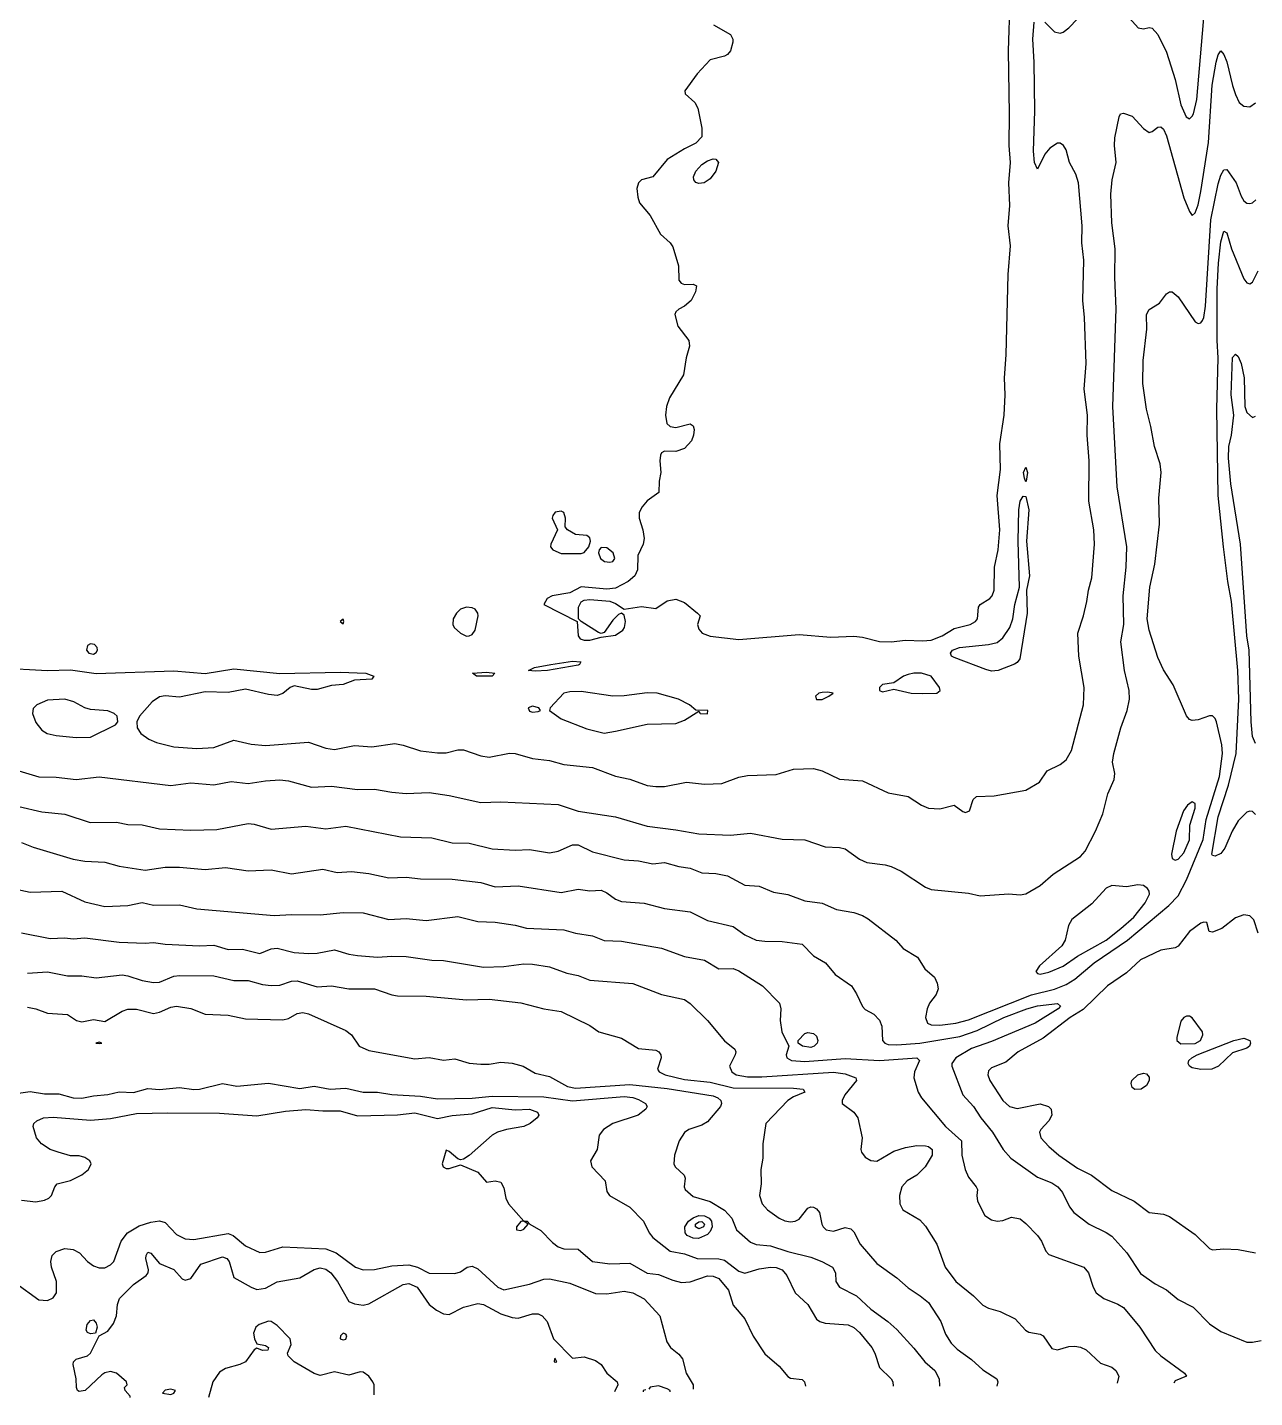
# Model space of a CAD drawing. Header units: inches. Extents: x 3311818 to 3313075, y 1372003 to 1372737.
# Drawn here: x 3312659.7 to 3312822.7, y 1372013.4 to 1372195.4 of the extents above; entities that cross this region are included whole.
import ezdxf

# ---------------------------------------------------------------- set-up
doc = ezdxf.new("R2010")
doc.units = ezdxf.units.IN
doc.header["$MEASUREMENT"] = 0

msp = doc.modelspace()

# ---------------------------------------------------------------- linework, layer by layer
for points, elevation in [([(3312774.39, 1372113.78), (3312776.3, 1372113.99), (3312778.59, 1372113.91), (3312779.73, 1372114.02), (3312781.2, 1372114.57), (3312782.78, 1372115.54), (3312784.9, 1372116.1), (3312785.6, 1372116.48), (3312785.87, 1372116.86), (3312786.01, 1372118.38), (3312786.21, 1372118.75), (3312787.51, 1372119.53), (3312787.81, 1372119.91), (3312788.07, 1372120.67), (3312788.14, 1372123.72), (3312788.62, 1372126.01), (3312788.86, 1372128.67), (3312788.5, 1372133.25), (3312788.93, 1372136.68), (3312788.84, 1372140.11), (3312789.44, 1372143.92), (3312789.56, 1372146.59), (3312789.47, 1372148.87), (3312789.69, 1372151.92), (3312789.93, 1372162.59), (3312790.26, 1372166.41), (3312789.95, 1372169.07), (3312790.15, 1372171.74), (3312790.06, 1372174.79), (3312790.26, 1372177.46), (3312790.07, 1372179.75), (3312790.13, 1372183.94), (3312789.98, 1372192.32), (3312790.22, 1372199.18)], 4489), ([(3312805.65, 1372197.11), (3312807.24, 1372195.37), (3312807.93, 1372195.22), (3312808.7, 1372195.4), (3312809.08, 1372195.33), (3312809.84, 1372194.5), (3312810.98, 1372192.12), (3312812.13, 1372188.51), (3312812.89, 1372185.14), (3312813.58, 1372183.56), (3312814.03, 1372183.28), (3312814.41, 1372183.61), (3312814.55, 1372183.94), (3312815.02, 1372185.84), (3312816.25, 1372200.33)], 4490), ([(3312655.86, 1372110.33), (3312662.34, 1372109.96), (3312665.39, 1372110.05), (3312668.82, 1372109.6), (3312679.11, 1372109.93), (3312683.3, 1372109.56), (3312687.11, 1372110.2), (3312693.21, 1372109.57), (3312701.21, 1372109.74), (3312704.64, 1372109.62), (3312705.67, 1372109.24), (3312705.41, 1372108.85), (3312703.12, 1372108.71), (3312701.6, 1372108.14), (3312700.07, 1372107.97), (3312698.17, 1372107.47), (3312697.4, 1372107.45), (3312695.12, 1372107.95), (3312694.56, 1372107.71), (3312693.59, 1372106.94), (3312692.83, 1372106.66), (3312691.69, 1372106.77), (3312688.64, 1372107.48), (3312686.35, 1372107.07), (3312683.3, 1372107.15), (3312679.87, 1372106.44), (3312677.97, 1372106.63), (3312677.2, 1372106.47), (3312676.24, 1372105.8), (3312674.56, 1372103.9), (3312674.23, 1372103.14), (3312674.27, 1372102.37), (3312674.72, 1372101.61), (3312675.81, 1372100.85), (3312676.82, 1372100.43), (3312679.11, 1372099.84), (3312682.16, 1372099.63), (3312684.44, 1372099.77), (3312687.11, 1372100.73), (3312689.4, 1372100.2), (3312691.31, 1372100.01), (3312697.02, 1372100.48), (3312699.31, 1372099.68), (3312700.45, 1372099.48), (3312703.12, 1372100.01), (3312705.41, 1372099.83), (3312708.46, 1372100.27), (3312709.6, 1372100.05), (3312711.89, 1372099.3), (3312714.17, 1372099.03), (3312715.32, 1372099.05), (3312716.84, 1372099.42), (3312717.6, 1372099.44), (3312719.89, 1372098.65), (3312721.03, 1372098.46), (3312723.7, 1372098.99), (3312724.46, 1372098.97), (3312726.75, 1372098.29), (3312729.04, 1372098.04), (3312730.94, 1372097.5), (3312734.75, 1372097.08), (3312737.8, 1372095.92), (3312739.71, 1372095.53), (3312742, 1372094.72), (3312743.14, 1372094.55), (3312744.28, 1372094.59), (3312747.24, 1372095.13), (3312749.62, 1372094.89), (3312751.91, 1372094.98), (3312754.19, 1372095.8), (3312755.34, 1372096.05), (3312759.15, 1372096.15), (3312761.43, 1372096.85), (3312764.1, 1372096.95), (3312765.24, 1372096.66), (3312767.53, 1372095.53), (3312770.58, 1372095.3), (3312774.01, 1372093.72), (3312776.68, 1372093.24), (3312778.46, 1372092.08), (3312779.35, 1372091.69), (3312780.87, 1372091.58), (3312782.78, 1372092.07), (3312783.92, 1372091.24), (3312784.3, 1372091.12), (3312784.8, 1372091.32), (3312785.31, 1372092.85), (3312785.75, 1372093.23), (3312788.11, 1372093.34), (3312792.31, 1372094.09), (3312794.1, 1372095.13), (3312795.14, 1372096.66), (3312796.88, 1372097.49), (3312797.64, 1372098.09), (3312798.37, 1372099.33), (3312799.94, 1372105.42), (3312800.05, 1372107.71), (3312799.32, 1372111.9), (3312799.2, 1372114.95), (3312799.95, 1372117.24), (3312800.42, 1372119.14), (3312800.6, 1372120.67), (3312801.07, 1372122.29), (3312801.42, 1372126.77), (3312801.32, 1372128.67), (3312800.67, 1372132.48), (3312800.72, 1372137.82), (3312800.46, 1372141.25), (3312800.47, 1372143.92), (3312800.04, 1372147.35), (3312800.31, 1372150.78), (3312800.11, 1372156.88), (3312799.86, 1372159.16), (3312799.99, 1372164.5), (3312799.75, 1372166.79), (3312799.79, 1372169.07), (3312799.29, 1372174.79), (3312798.92, 1372175.93), (3312798.11, 1372177.46), (3312797.64, 1372179.15), (3312797.31, 1372179.75), (3312796.88, 1372180.03), (3312796.5, 1372180.02), (3312795.49, 1372179.36), (3312794.84, 1372178.6), (3312793.83, 1372176.59), (3312793.45, 1372177.46), (3312793.3, 1372178.98), (3312793.48, 1372184.32), (3312793.42, 1372190.8), (3312793.24, 1372193.85), (3312793.39, 1372196.13)], 4490), ([(3312750.8, 1372195.75), (3312753.05, 1372194.48), (3312753.38, 1372193.85), (3312753.39, 1372193.47), (3312753.06, 1372192.32), (3312752.67, 1372191.83), (3312752.29, 1372191.58), (3312750.38, 1372191.11), (3312748.64, 1372189.27), (3312747.02, 1372186.99), (3312747.04, 1372186.61), (3312748.32, 1372185.46), (3312748.71, 1372184.7), (3312749.26, 1372182.03), (3312749.27, 1372180.89), (3312748.48, 1372180.02), (3312746.95, 1372179.29), (3312744.66, 1372177.89), (3312742.76, 1372175.55), (3312741.23, 1372175.17), (3312740.85, 1372174.79), (3312740.64, 1372174.03), (3312740.75, 1372172.88), (3312740.99, 1372172.12), (3312742.38, 1372170.43), (3312743.77, 1372167.93), (3312745.05, 1372166.81), (3312745.43, 1372166.25), (3312746.15, 1372163.74), (3312746.19, 1372161.83), (3312746.52, 1372161.45), (3312746.95, 1372161.26), (3312748.09, 1372161.32), (3312748.53, 1372161.07), (3312748.44, 1372160.31), (3312747.86, 1372159.16), (3312746.95, 1372158.37), (3312746.19, 1372157.98), (3312745.81, 1372157.64), (3312745.67, 1372157.26), (3312746.06, 1372155.73), (3312747.52, 1372153.83), (3312747.64, 1372153.07), (3312747.16, 1372151.54), (3312746.81, 1372149.25), (3312744.96, 1372146.21), (3312744.58, 1372145.06), (3312744.42, 1372143.92), (3312744.61, 1372142.78), (3312745.05, 1372142.39), (3312745.81, 1372142.27), (3312747.71, 1372142.74), (3312748.09, 1372142.5), (3312748.22, 1372142.01), (3312748.17, 1372141.25), (3312747.87, 1372140.49), (3312746.95, 1372139.49), (3312745.81, 1372139.06), (3312744.28, 1372139.13), (3312743.9, 1372138.92), (3312743.76, 1372138.58), (3312743.67, 1372137.82), (3312743.82, 1372136.3), (3312743.58, 1372135.15), (3312743.56, 1372133.63), (3312742, 1372132.51), (3312741.33, 1372131.72), (3312740.94, 1372130.96), (3312740.94, 1372130.2), (3312741.43, 1372128.67), (3312741.62, 1372127.53), (3312741.47, 1372126.77), (3312740.76, 1372125.24), (3312740.71, 1372123.34), (3312740.34, 1372122.57), (3312739.47, 1372121.81), (3312737.8, 1372120.91), (3312736.66, 1372120.8), (3312733.23, 1372121.09), (3312731.71, 1372120.29), (3312729.4, 1372119.91), (3312728.72, 1372119.53), (3312728.28, 1372118.76), (3312732.7, 1372116.48), (3312732.83, 1372114.57), (3312733.09, 1372114.19), (3312733.61, 1372114.01), (3312734.37, 1372114), (3312735.9, 1372114.43), (3312737.8, 1372114.66), (3312738.76, 1372115.33), (3312738.99, 1372115.71), (3312739.13, 1372116.48), (3312738.95, 1372117.35), (3312738.57, 1372117.59), (3312738.18, 1372117.44), (3312737.42, 1372116.68), (3312736.28, 1372115.03), (3312735.9, 1372114.88), (3312735.52, 1372115.02), (3312733.25, 1372116.48), (3312732.89, 1372116.86), (3312732.86, 1372118.38), (3312733.23, 1372119.09), (3312733.61, 1372119.31), (3312734.37, 1372119.41), (3312737.04, 1372119.19), (3312737.8, 1372118.9), (3312738.95, 1372118.13), (3312741.23, 1372118.48), (3312743.14, 1372118.2), (3312744.66, 1372119.22), (3312745.81, 1372119.46), (3312746.95, 1372119.02), (3312748.68, 1372117.62), (3312749.02, 1372117.24), (3312748.67, 1372116.1), (3312748.86, 1372115.46), (3312749.32, 1372114.95), (3312750.38, 1372114.53), (3312754.19, 1372114.12), (3312762.2, 1372114.75), (3312766.39, 1372114.4), (3312769.44, 1372114.55), (3312770.58, 1372114.43), (3312772.87, 1372113.83), (3312774.39, 1372113.78)], 4489), ([(3312794.82, 1372196.13), (3312796.12, 1372194.83), (3312796.88, 1372194.65), (3312797.26, 1372194.77), (3312798.02, 1372195.36), (3312799.17, 1372196.57)], 4490), ([(3312658.53, 1372096.67), (3312661.2, 1372095.84), (3312663.48, 1372095.8), (3312666.15, 1372095.49), (3312669.2, 1372095.86), (3312678.73, 1372094.7), (3312681.4, 1372095.05), (3312684.44, 1372094.79), (3312686.73, 1372095.23), (3312689.02, 1372094.95), (3312691.31, 1372095.34), (3312693.21, 1372095.44), (3312694.35, 1372095.31), (3312697.4, 1372094.47), (3312700.07, 1372094.62), (3312703.5, 1372094.17), (3312705.79, 1372094.22), (3312708.08, 1372093.8), (3312709.98, 1372093.64), (3312713.03, 1372093.77), (3312715.7, 1372093.36), (3312719.89, 1372092.43), (3312722.56, 1372092.55), (3312730.18, 1372092.17), (3312732.85, 1372091.3), (3312737.8, 1372090.55), (3312742, 1372089.28), (3312745.81, 1372088.82), (3312748.86, 1372088.27), (3312753.05, 1372088.09), (3312755.72, 1372088.37), (3312759.91, 1372087.55), (3312762.96, 1372087.47), (3312765.63, 1372086.55), (3312767.53, 1372086.46), (3312768.29, 1372086.28), (3312770.2, 1372084.9), (3312771.18, 1372084.46), (3312773.63, 1372084.18), (3312774.39, 1372083.95), (3312775.75, 1372083.32), (3312778.97, 1372081.21), (3312779.73, 1372080.89), (3312784.68, 1372080.39), (3312786.21, 1372080.06), (3312790.02, 1372080.33), (3312791.54, 1372080.18), (3312792.31, 1372080.32), (3312794.21, 1372081.4), (3312795.91, 1372082.94), (3312799.55, 1372085.25), (3312800.17, 1372085.99), (3312801.56, 1372088.65), (3312802.51, 1372090.94), (3312803.19, 1372093.61), (3312804.02, 1372095.51), (3312804.1, 1372096.28), (3312803.82, 1372097.8), (3312803.97, 1372098.94), (3312804.91, 1372102.37), (3312805.74, 1372104.66), (3312806.08, 1372106.19), (3312806.04, 1372107.33), (3312805.39, 1372110), (3312804.93, 1372113.81), (3312805.31, 1372116.1), (3312805.24, 1372119.91), (3312805.64, 1372123.72), (3312805.73, 1372126.39), (3312804.45, 1372134.39), (3312803.86, 1372145.06), (3312804.31, 1372158.02), (3312804.1, 1372162.21), (3312804.17, 1372166.02), (3312803.72, 1372169.45), (3312803.59, 1372173.27), (3312803.75, 1372175.17), (3312804.3, 1372177.46), (3312804.07, 1372179.75), (3312804.12, 1372180.75), (3312804.7, 1372183.56), (3312804.88, 1372183.95), (3312805.26, 1372184.04), (3312806.41, 1372183.62), (3312807.93, 1372181.99), (3312808.7, 1372181.47), (3312809.08, 1372181.57), (3312809.84, 1372182.17), (3312810.22, 1372182.23), (3312810.6, 1372181.91), (3312810.98, 1372181), (3312813.27, 1372172.76), (3312814.03, 1372170.96), (3312814.41, 1372170.45), (3312814.79, 1372170.8), (3312815.17, 1372171.84), (3312815.56, 1372173.61), (3312816.55, 1372180.13), (3312817.03, 1372187.75), (3312817.58, 1372190.8), (3312817.84, 1372191.79), (3312818.22, 1372192.3), (3312818.6, 1372191.84), (3312818.99, 1372190.84), (3312819.75, 1372187.72), (3312820.13, 1372186.49), (3312820.64, 1372185.46), (3312821.27, 1372184.96), (3312822.03, 1372184.89), (3312822.8, 1372185.4)], 4491), ([(3312749.58, 1372174.79), (3312748.86, 1372174.69), (3312748.48, 1372174.81), (3312748.19, 1372175.17), (3312748.17, 1372175.55), (3312748.45, 1372176.32), (3312749.24, 1372177.21), (3312750, 1372177.71), (3312750.76, 1372177.94), (3312751.14, 1372177.9), (3312751.47, 1372177.46), (3312751.1, 1372176.32), (3312750.38, 1372175.31), (3312749.58, 1372174.79)], 4489), ([(3312658.53, 1372091.91), (3312661.58, 1372091.21), (3312664.63, 1372090.88), (3312668.02, 1372089.8), (3312671.49, 1372089.84), (3312673.01, 1372089.54), (3312674.92, 1372089.48), (3312677.2, 1372088.93), (3312681.4, 1372088.78), (3312684.83, 1372088.84), (3312689.02, 1372089.64), (3312689.78, 1372089.57), (3312692.07, 1372088.9), (3312696.64, 1372089.31), (3312699.31, 1372088.95), (3312701.98, 1372089.29), (3312709.22, 1372087.89), (3312713.41, 1372087.74), (3312716.08, 1372087.1), (3312718.37, 1372087.03), (3312721.41, 1372086.3), (3312724.46, 1372086.09), (3312726.37, 1372086.19), (3312729.04, 1372085.76), (3312730.18, 1372085.99), (3312732.09, 1372086.81), (3312732.85, 1372086.83), (3312734.75, 1372085.91), (3312738.95, 1372084.84), (3312740.85, 1372084.71), (3312742.76, 1372084.3), (3312744.28, 1372084.45), (3312746.19, 1372083.93), (3312747.71, 1372083.71), (3312749.24, 1372083.08), (3312751.14, 1372082.99), (3312752.67, 1372082.71), (3312754.95, 1372081.47), (3312756.86, 1372081.34), (3312758.77, 1372080.53), (3312760.67, 1372080.2), (3312762.96, 1372079.36), (3312765.25, 1372079.06), (3312767.15, 1372078.22), (3312769.44, 1372077.81), (3312770.58, 1372077.43), (3312771.34, 1372077), (3312775.01, 1372074.17), (3312776.02, 1372073.03), (3312777.89, 1372071.88), (3312778.86, 1372070.36), (3312780.15, 1372069.22), (3312780.51, 1372068.45), (3312780.65, 1372067.69), (3312780.37, 1372066.93), (3312779.52, 1372065.79), (3312779.18, 1372065.02), (3312778.96, 1372063.88), (3312779.23, 1372063.12), (3312779.73, 1372062.89), (3312780.87, 1372062.85), (3312783, 1372063.12), (3312784.68, 1372063.55), (3312793.07, 1372066.9), (3312796.12, 1372067.66), (3312797.64, 1372068.28), (3312798.79, 1372068.97), (3312801.37, 1372071.12), (3312805.81, 1372074.17), (3312811.31, 1372078.74), (3312812.51, 1372080.05), (3312813.65, 1372082.17), (3312815.87, 1372087.51), (3312816.25, 1372090.18), (3312818.02, 1372095.9), (3312818.4, 1372098.94), (3312818.35, 1372100.09), (3312817.61, 1372103.14), (3312817.46, 1372103.6), (3312817.08, 1372103.96), (3312816.7, 1372103.97), (3312815.17, 1372103.43), (3312814.41, 1372103.32), (3312814.03, 1372103.49), (3312813.65, 1372103.96), (3312811.86, 1372108.09), (3312810.6, 1372110.06), (3312809.84, 1372111.7), (3312808.7, 1372115.36), (3312808.43, 1372116.86), (3312808.75, 1372121.05), (3312809.45, 1372124.1), (3312810.04, 1372129.44), (3312809.95, 1372132.87), (3312810.27, 1372136.3), (3312810.13, 1372137.44), (3312809.37, 1372139.73), (3312808.92, 1372142.39), (3312808.31, 1372144.68), (3312807.82, 1372148.11), (3312807.88, 1372151.16), (3312808.39, 1372155.35), (3312808.32, 1372157.26), (3312808.7, 1372157.96), (3312810.05, 1372158.78), (3312810.98, 1372160.01), (3312811.36, 1372160.31), (3312811.74, 1372160.31), (3312812.51, 1372159.64), (3312814.79, 1372156.3), (3312815.17, 1372156.1), (3312815.56, 1372156.18), (3312815.75, 1372156.5), (3312815.95, 1372156.88), (3312816.18, 1372158.4), (3312816.85, 1372169.84), (3312817.84, 1372174.65), (3312818.22, 1372175.77), (3312818.6, 1372176.48), (3312818.99, 1372176.55), (3312820.25, 1372174.79), (3312820.89, 1372173), (3312821.27, 1372172.36), (3312821.65, 1372172.08), (3312822.03, 1372172.02), (3312822.42, 1372172.13), (3312822.85, 1372172.5)], 4492), ([(3312822.8, 1372090.86), (3312822.42, 1372091.25), (3312822.03, 1372091.31), (3312821.65, 1372091.16), (3312820.51, 1372090.01), (3312819.69, 1372088.65), (3312818.75, 1372086.37), (3312818.22, 1372085.66), (3312817.46, 1372085.3), (3312817.08, 1372085.4), (3312816.99, 1372085.6), (3312817.83, 1372090.56), (3312819.2, 1372094.75), (3312820.22, 1372098.94), (3312820.57, 1372106.19), (3312820.45, 1372110), (3312819.63, 1372119.14), (3312819.14, 1372121.81), (3312818.55, 1372126.39), (3312817.86, 1372133.25), (3312817.65, 1372144.68), (3312817.84, 1372151.54), (3312817.71, 1372153.83), (3312817.72, 1372160.69), (3312817.88, 1372164.12), (3312818.22, 1372166.94), (3312818.6, 1372168.33), (3312818.99, 1372168.12), (3312819.61, 1372166.02), (3312821.27, 1372162), (3312821.65, 1372161.47), (3312822.03, 1372161.35), (3312822.42, 1372161.57), (3312823.18, 1372163.07)], 4493), ([(3312822.8, 1372100.27), (3312822.42, 1372101.19), (3312822.23, 1372103.14), (3312821.97, 1372112.67), (3312821.67, 1372114.57), (3312820.8, 1372126.77), (3312819.54, 1372134.77), (3312819.21, 1372138.2), (3312819.27, 1372139.73), (3312819.61, 1372141.25), (3312819.91, 1372143.92), (3312819.56, 1372146.59), (3312819.75, 1372151.57), (3312820.13, 1372152.02), (3312820.51, 1372151.69), (3312820.89, 1372150.79), (3312821.32, 1372148.87), (3312821.37, 1372145.06), (3312821.65, 1372144.25), (3312822.42, 1372143.61), (3312822.8, 1372143.76)], 4494), ([(3312792.34, 1372135.15), (3312792.31, 1372135.05), (3312792.1, 1372135.53), (3312791.99, 1372136.3), (3312792.31, 1372137), (3312792.54, 1372136.3), (3312792.34, 1372135.15)], 4490), ([(3312788.64, 1372110), (3312787.73, 1372109.9), (3312786.97, 1372110.11), (3312782.78, 1372111.71), (3312782.44, 1372111.9), (3312782.31, 1372112.28), (3312782.56, 1372112.67), (3312783.49, 1372113.05), (3312787.35, 1372113.43), (3312788.49, 1372113.72), (3312789.26, 1372114.3), (3312790.18, 1372115.71), (3312790.58, 1372116.86), (3312790.84, 1372118.76), (3312791.46, 1372121.05), (3312791.28, 1372127.15), (3312791.35, 1372131.34), (3312791.54, 1372132.48), (3312791.93, 1372133.16), (3312792.31, 1372133.08), (3312792.68, 1372131.34), (3312792.39, 1372127.15), (3312792.8, 1372122.57), (3312792.39, 1372120.67), (3312792.49, 1372117.62), (3312791.51, 1372111.52), (3312791.16, 1372111.03), (3312790.78, 1372110.8), (3312788.64, 1372110)], 4490), ([(3312733.23, 1372125.52), (3312733.61, 1372125.67), (3312734.25, 1372126.39), (3312734.46, 1372127.15), (3312734.37, 1372127.62), (3312733.99, 1372127.91), (3312732.47, 1372128.05), (3312731.43, 1372128.67), (3312731.09, 1372129.05), (3312731.17, 1372130.2), (3312730.94, 1372130.96), (3312730.56, 1372131.14), (3312729.8, 1372131.01), (3312729.46, 1372130.58), (3312729.37, 1372130.2), (3312730.1, 1372128.67), (3312729.19, 1372126.77), (3312729.16, 1372126.39), (3312729.45, 1372126.01), (3312730.56, 1372125.53), (3312733.23, 1372125.52)], 4489), ([(3312737.04, 1372124.37), (3312737.42, 1372124.48), (3312737.72, 1372124.86), (3312737.47, 1372125.62), (3312736.66, 1372126.29), (3312735.9, 1372126.32), (3312735.61, 1372126.01), (3312735.54, 1372125.62), (3312735.8, 1372124.86), (3312736.34, 1372124.48), (3312737.04, 1372124.37)], 4489), ([(3312701.6, 1372116.19), (3312701.7, 1372116.48), (3312701.6, 1372116.8), (3312701.21, 1372116.48), (3312701.6, 1372116.19)], 4489), ([(3312718.37, 1372114.57), (3312718.75, 1372114.78), (3312719.15, 1372115.33), (3312719.56, 1372117.24), (3312719.51, 1372117.62), (3312719.13, 1372118.13), (3312718.75, 1372118.32), (3312717.98, 1372118.41), (3312717.22, 1372118.15), (3312716.66, 1372117.62), (3312716.23, 1372116.86), (3312716.19, 1372116.1), (3312716.37, 1372115.71), (3312717.19, 1372114.95), (3312717.98, 1372114.56), (3312718.37, 1372114.57)], 4489), ([(3312668.44, 1372112.16), (3312668.82, 1372112.35), (3312668.99, 1372112.67), (3312668.95, 1372113.05), (3312668.59, 1372113.43), (3312668.06, 1372113.52), (3312667.67, 1372113.29), (3312667.54, 1372112.67), (3312667.82, 1372112.28), (3312668.44, 1372112.16)], 4489), ([(3312721.39, 1372109.24), (3312719.32, 1372109.24), (3312718.79, 1372109.62), (3312720.65, 1372109.77), (3312721.76, 1372109.62), (3312721.39, 1372109.24)], 4490), ([(3312728.75, 1372110), (3312727.13, 1372109.87), (3312726.25, 1372110), (3312727.05, 1372110.38), (3312729.19, 1372110.76), (3312732.09, 1372111.22), (3312733.19, 1372111.14), (3312733.01, 1372110.76), (3312732.85, 1372110.71), (3312728.75, 1372110)], 4490), ([(3312778.59, 1372106.91), (3312780.49, 1372106.96), (3312780.94, 1372107.33), (3312780.85, 1372107.71), (3312779.71, 1372109.24), (3312778.45, 1372109.62), (3312777.44, 1372109.63), (3312776.68, 1372109.47), (3312776.06, 1372109.24), (3312774.77, 1372108.36), (3312773.25, 1372108.12), (3312772.85, 1372107.71), (3312772.88, 1372107.33), (3312773.25, 1372107.14), (3312774.77, 1372107.51), (3312777.06, 1372106.96), (3312778.59, 1372106.91)], 4489), ([(3312668.06, 1372101.14), (3312671.38, 1372102.76), (3312671.68, 1372103.14), (3312671.61, 1372103.9), (3312671.21, 1372104.28), (3312670.34, 1372104.61), (3312668.06, 1372104.8), (3312667.29, 1372105), (3312665.85, 1372105.8), (3312664.63, 1372106.18), (3312662.34, 1372106.05), (3312660.94, 1372105.42), (3312660.43, 1372104.92), (3312660.34, 1372104.28), (3312660.81, 1372103.07), (3312661.58, 1372102.07), (3312662.29, 1372101.61), (3312663.48, 1372101.33), (3312666.15, 1372101.07), (3312668.06, 1372101.14)], 4490), ([(3312737.8, 1372101.92), (3312742, 1372102.85), (3312745.81, 1372102.95), (3312746.95, 1372103.4), (3312748.86, 1372104.57), (3312749.05, 1372104.28), (3312750, 1372104.23), (3312750.07, 1372104.66), (3312748.48, 1372104.73), (3312747.64, 1372105.42), (3312746.16, 1372106.19), (3312743.32, 1372106.95), (3312742, 1372107.01), (3312738.95, 1372106.61), (3312737.42, 1372106.55), (3312733.23, 1372107.21), (3312731.71, 1372107.15), (3312730.94, 1372106.95), (3312729.1, 1372105.04), (3312729.01, 1372104.66), (3312730.56, 1372103.55), (3312733.99, 1372102.23), (3312736.28, 1372101.64), (3312737.8, 1372101.92)], 4489), ([(3312765.25, 1372106.12), (3312766.14, 1372106.57), (3312766.69, 1372106.95), (3312766.01, 1372107.12), (3312765.25, 1372107.07), (3312764.82, 1372106.95), (3312764.38, 1372106.57), (3312764.48, 1372106.11), (3312765.25, 1372106.12)], 4489), ([(3312727.51, 1372104.53), (3312727.85, 1372104.66), (3312727.6, 1372105.04), (3312726.75, 1372105.22), (3312726.21, 1372105.04), (3312726.37, 1372104.59), (3312726.75, 1372104.44), (3312727.51, 1372104.53)], 4489), ([(3312812.13, 1372084.77), (3312812.51, 1372084.93), (3312813.27, 1372085.76), (3312814.03, 1372087.48), (3312814.1, 1372089.42), (3312814.81, 1372091.7), (3312814.79, 1372092.3), (3312814.41, 1372092.55), (3312813.77, 1372092.08), (3312813.26, 1372091.32), (3312812.26, 1372088.65), (3312811.65, 1372085.6), (3312811.74, 1372085.01), (3312812.13, 1372084.77)], 4491), ([(3312658.91, 1372087.11), (3312660.43, 1372086.51), (3312665.77, 1372084.93), (3312667.29, 1372084.64), (3312669.96, 1372084.52), (3312671.87, 1372083.98), (3312675.3, 1372083.47), (3312677.97, 1372083.84), (3312679.87, 1372083.85), (3312683.3, 1372083.54), (3312685.97, 1372083.82), (3312689.02, 1372083.37), (3312692.07, 1372083.5), (3312694.74, 1372082.95), (3312698.93, 1372083.58), (3312700.83, 1372083.14), (3312702.74, 1372083.29), (3312705.03, 1372083.03), (3312707.69, 1372082.42), (3312709.98, 1372082.51), (3312711.89, 1372082.3), (3312716.08, 1372082.26), (3312719.89, 1372081.8), (3312721.8, 1372081.23), (3312724.85, 1372081.39), (3312730.56, 1372080.48), (3312732.85, 1372080.91), (3312734.37, 1372080.7), (3312735.9, 1372080.81), (3312736.66, 1372080.44), (3312737.8, 1372079.58), (3312738.57, 1372079.29), (3312741.62, 1372079.05), (3312744.28, 1372078.36), (3312747.71, 1372077.91), (3312750, 1372076.76), (3312753.43, 1372075.97), (3312754.95, 1372074.86), (3312756.48, 1372074.17), (3312757.62, 1372074), (3312759.91, 1372073.96), (3312762.58, 1372073.63), (3312764.1, 1372072.06), (3312765.68, 1372071.12), (3312766.98, 1372069.6), (3312769.12, 1372068.07), (3312769.82, 1372067.02), (3312770.58, 1372065.32), (3312770.96, 1372064.95), (3312772.11, 1372064.32), (3312772.87, 1372063.54), (3312773.15, 1372062.74), (3312773.24, 1372060.83), (3312773.59, 1372060.45), (3312774.01, 1372060.31), (3312775.16, 1372060.24), (3312778.2, 1372060.49), (3312783.54, 1372061.37), (3312785.83, 1372062.13), (3312789.37, 1372063.88), (3312792.44, 1372065.02), (3312793.83, 1372065.42), (3312796.5, 1372065.74), (3312796.9, 1372065.4), (3312796.58, 1372065.02), (3312793.53, 1372063.12), (3312787.73, 1372060.71), (3312785.06, 1372059.78), (3312782.99, 1372058.54), (3312782.48, 1372057.78), (3312782.48, 1372057.4), (3312783.95, 1372053.59), (3312785.36, 1372052.06), (3312786.31, 1372050.54), (3312787.87, 1372048.63), (3312789.27, 1372046.35), (3312790.3, 1372045.2), (3312793.83, 1372042.68), (3312795.74, 1372041.92), (3312796.55, 1372041.39), (3312797.18, 1372040.63), (3312798.1, 1372038.72), (3312798.69, 1372037.96), (3312800.69, 1372036.41), (3312802.98, 1372035.33), (3312803.74, 1372034.82), (3312805.7, 1372032.63), (3312807.55, 1372029.87), (3312809.46, 1372028.48), (3312810.98, 1372027.71), (3312812.51, 1372026.41), (3312814.54, 1372025.39), (3312816.7, 1372023.16), (3312818.22, 1372022.14), (3312821.65, 1372020.73), (3312822.42, 1372020.73), (3312823.56, 1372020.98)], 4493), ([(3312657.77, 1372081), (3312660.05, 1372080.52), (3312664.24, 1372080.67), (3312667.29, 1372079.26), (3312669.96, 1372078.64), (3312673.01, 1372078.77), (3312674.92, 1372079.14), (3312676.44, 1372078.82), (3312679.87, 1372078.83), (3312682.16, 1372078.33), (3312692.45, 1372077.41), (3312694.74, 1372077.56), (3312698.55, 1372077.51), (3312701.6, 1372077.84), (3312704.26, 1372077.77), (3312707.69, 1372076.91), (3312709.98, 1372077.04), (3312712.65, 1372076.76), (3312716.84, 1372077.28), (3312719.51, 1372076.65), (3312721.8, 1372076.54), (3312724.46, 1372076.13), (3312725.99, 1372075.73), (3312730.94, 1372075.51), (3312732.47, 1372075.09), (3312734.75, 1372074.72), (3312736.28, 1372074.13), (3312738.57, 1372074), (3312743.9, 1372073.08), (3312746.95, 1372072), (3312749.62, 1372071.5), (3312751.52, 1372070.33), (3312753.43, 1372070.37), (3312754.19, 1372070.1), (3312757.34, 1372068.07), (3312759.56, 1372065.79), (3312759.77, 1372065.02), (3312759.68, 1372063.5), (3312759.9, 1372061.97), (3312760.81, 1372060.07), (3312760.44, 1372058.93), (3312760.53, 1372058.54), (3312761.16, 1372058.16), (3312762.96, 1372058.02), (3312768.29, 1372058.42), (3312772.87, 1372058.15), (3312777.82, 1372058.52), (3312778.16, 1372058.16), (3312777.51, 1372056.64), (3312777.41, 1372055.88), (3312778.01, 1372053.97), (3312778.44, 1372053.21), (3312781.63, 1372049.38), (3312783.73, 1372047.49), (3312783.78, 1372045.59), (3312784.24, 1372043.68), (3312784.68, 1372042.65), (3312785.7, 1372041.39), (3312785.86, 1372041.01), (3312785.77, 1372040.25), (3312785.89, 1372039.49), (3312786.87, 1372037.58), (3312787.73, 1372036.98), (3312788.49, 1372036.82), (3312789.26, 1372036.9), (3312790.4, 1372037.33), (3312791.54, 1372037.11), (3312792.31, 1372036.53), (3312793.84, 1372034.91), (3312794.39, 1372034.15), (3312794.97, 1372032.84), (3312795.36, 1372032.4), (3312800.01, 1372030.72), (3312800.6, 1372029.96), (3312801.23, 1372028.05), (3312801.65, 1372027.29), (3312802.66, 1372026.53), (3312804.5, 1372025.79), (3312805.26, 1372025.33), (3312807.42, 1372022.72), (3312809.46, 1372019.62), (3312810.22, 1372018.91), (3312813.36, 1372016.62), (3312813.63, 1372016.24), (3312812.13, 1372015.6), (3312811.96, 1372015.29)], 4494), ([(3312795.36, 1372069.92), (3312797.26, 1372070.7), (3312799.17, 1372072.04), (3312802.98, 1372074.16), (3312804.93, 1372075.7), (3312806.63, 1372077.22), (3312808.15, 1372079.13), (3312808.72, 1372080.27), (3312808.7, 1372080.65), (3312808.47, 1372081.03), (3312807.93, 1372081.41), (3312807.17, 1372081.52), (3312805.65, 1372081.23), (3312803.74, 1372081.42), (3312802.98, 1372081.08), (3312801.07, 1372078.99), (3312798.4, 1372076.88), (3312797.98, 1372076.08), (3312797.52, 1372074.17), (3312797.08, 1372073.41), (3312794.1, 1372070.74), (3312793.64, 1372069.98), (3312793.83, 1372069.74), (3312794.21, 1372069.65), (3312795.36, 1372069.92)], 4491), ([(3312823.18, 1372075.1), (3312822.58, 1372076.84), (3312822.03, 1372077.37), (3312821.27, 1372077.51), (3312820.13, 1372077.13), (3312818.33, 1372075.7), (3312817.08, 1372075.21), (3312816.67, 1372075.31), (3312816.32, 1372076.48), (3312815.94, 1372076.56), (3312815.56, 1372076.43), (3312814.05, 1372075.31), (3312812.51, 1372073.35), (3312812.13, 1372073.14), (3312810.22, 1372072.84), (3312807.55, 1372071.55), (3312805.65, 1372069.82), (3312803.16, 1372068.07), (3312799.93, 1372064.95), (3312798.2, 1372063.88), (3312794.59, 1372061.15), (3312791.3, 1372059.31), (3312789.64, 1372057.93), (3312787.73, 1372057.19), (3312787.35, 1372056.8), (3312787.23, 1372056.26), (3312787.5, 1372055.49), (3312789.26, 1372052.87), (3312790.12, 1372052.06), (3312791.16, 1372051.8), (3312794.21, 1372052.43), (3312795.33, 1372052.06), (3312795.65, 1372051.68), (3312795.74, 1372050.92), (3312795.37, 1372050.16), (3312794.3, 1372049.02), (3312794.12, 1372048.63), (3312794.31, 1372047.87), (3312795.35, 1372046.73), (3312796.7, 1372045.59), (3312799.17, 1372043.87), (3312801.04, 1372042.92), (3312803.74, 1372040.88), (3312806.68, 1372039.49), (3312808.7, 1372037.97), (3312810.6, 1372037.77), (3312811.36, 1372037.43), (3312814.79, 1372035.07), (3312816.7, 1372033.21), (3312817.08, 1372033), (3312818.6, 1372033.14), (3312820.51, 1372033.06), (3312822.8, 1372032.63)], 4492), ([(3312658.91, 1372075.12), (3312662.72, 1372074.38), (3312664.63, 1372074.47), (3312665.77, 1372074.31), (3312667.29, 1372074.45), (3312671.87, 1372073.88), (3312675.3, 1372073.77), (3312676.44, 1372073.86), (3312677.97, 1372073.63), (3312682.54, 1372073.39), (3312684.44, 1372073.48), (3312686.35, 1372072.92), (3312688.26, 1372072.96), (3312690.54, 1372072.36), (3312692.07, 1372072.98), (3312692.83, 1372073.11), (3312695.12, 1372072.53), (3312697.02, 1372072.38), (3312698.17, 1372072.43), (3312700.45, 1372072.89), (3312702.36, 1372072.3), (3312703.5, 1372072.11), (3312706.17, 1372071.89), (3312708.08, 1372072.04), (3312709.98, 1372071.97), (3312713.41, 1372071.49), (3312714.94, 1372071.43), (3312720.27, 1372070.57), (3312722.94, 1372070.65), (3312725.61, 1372071), (3312726.75, 1372070.97), (3312729.04, 1372070.6), (3312731.32, 1372069.76), (3312732.85, 1372069.44), (3312734.37, 1372068.82), (3312740.09, 1372068.41), (3312743.9, 1372066.93), (3312746.95, 1372066.29), (3312747.71, 1372065.75), (3312750.02, 1372063.5), (3312752.29, 1372060.76), (3312753.64, 1372059.69), (3312753.79, 1372059.31), (3312753.7, 1372058.93), (3312752.95, 1372057.4), (3312753.24, 1372056.64), (3312753.81, 1372056.27), (3312755.34, 1372056.01), (3312757.24, 1372055.99), (3312766.77, 1372056.61), (3312768.29, 1372056.39), (3312769.72, 1372055.88), (3312769.82, 1372055.49), (3312768.24, 1372053.59), (3312767.88, 1372052.83), (3312767.88, 1372052.45), (3312769.44, 1372051.28), (3312769.96, 1372050.54), (3312770.55, 1372047.87), (3312770.39, 1372046.35), (3312770.46, 1372045.97), (3312770.96, 1372045.33), (3312771.72, 1372044.87), (3312772.49, 1372044.77), (3312774.77, 1372046.12), (3312776.3, 1372046.6), (3312777.82, 1372046.88), (3312778.97, 1372046.85), (3312779.37, 1372046.73), (3312779.85, 1372046.35), (3312779.86, 1372045.59), (3312778.91, 1372044.06), (3312777.82, 1372042.94), (3312776.55, 1372042.16), (3312775.82, 1372041.39), (3312775.52, 1372040.25), (3312775.54, 1372039.11), (3312775.98, 1372038.34), (3312778.2, 1372037.01), (3312778.97, 1372036.17), (3312780.48, 1372033.77), (3312781.59, 1372030.72), (3312783.02, 1372028.82), (3312785.34, 1372026.91), (3312786.59, 1372025.64), (3312787.35, 1372025.26), (3312788.88, 1372024.82), (3312790.87, 1372023.86), (3312792.25, 1372022.34), (3312792.69, 1372022.08), (3312794.21, 1372021.81), (3312794.59, 1372021.59), (3312795.74, 1372019.92), (3312796.5, 1372019.73), (3312798.02, 1372020.18), (3312798.79, 1372020.23), (3312799.55, 1372020.08), (3312800.31, 1372019.73), (3312802.22, 1372017.94), (3312803.74, 1372017.41), (3312804.27, 1372017), (3312804.67, 1372016.24), (3312804.42, 1372015.29)], 4495), ([(3312659.67, 1372069.79), (3312662.34, 1372069.95), (3312665.01, 1372069.42), (3312666.91, 1372069.4), (3312668.82, 1372069.16), (3312672.25, 1372069.54), (3312673.01, 1372069.43), (3312674.92, 1372068.79), (3312676.44, 1372068.51), (3312677.2, 1372068.56), (3312679.11, 1372069.38), (3312679.87, 1372069.46), (3312684.44, 1372069.42), (3312687.11, 1372068.81), (3312689.02, 1372068.78), (3312690.92, 1372068.27), (3312692.07, 1372068.11), (3312693.21, 1372068.18), (3312694.74, 1372068.69), (3312695.5, 1372068.77), (3312698.17, 1372067.96), (3312700.07, 1372068.09), (3312702.36, 1372067.68), (3312705.79, 1372067.7), (3312708.08, 1372066.88), (3312708.84, 1372066.74), (3312712.65, 1372066.73), (3312717.98, 1372066.22), (3312721.03, 1372066.31), (3312725.23, 1372065.84), (3312728.28, 1372065.01), (3312730.56, 1372064.69), (3312734.37, 1372062.8), (3312735.56, 1372061.97), (3312738.57, 1372061.15), (3312740.85, 1372059.74), (3312743.14, 1372059.52), (3312743.54, 1372059.31), (3312743.8, 1372058.93), (3312743.85, 1372058.54), (3312743.36, 1372057.02), (3312743.61, 1372056.64), (3312744.39, 1372056.26), (3312746.95, 1372055.65), (3312750.38, 1372055.3), (3312753.43, 1372054.54), (3312761.43, 1372054.49), (3312762.71, 1372054.35), (3312762.93, 1372053.97), (3312761.43, 1372053.35), (3312760.67, 1372052.87), (3312757.76, 1372049.78), (3312757.37, 1372047.11), (3312757.38, 1372045.2), (3312757.11, 1372043.68), (3312757.14, 1372041.77), (3312756.92, 1372040.25), (3312757.28, 1372039.11), (3312758, 1372038.32), (3312759.53, 1372037.2), (3312760.29, 1372036.86), (3312761.05, 1372036.72), (3312761.66, 1372036.82), (3312762.2, 1372037.1), (3312763.34, 1372038.54), (3312763.72, 1372038.74), (3312764.1, 1372038.7), (3312764.48, 1372038.48), (3312764.9, 1372037.96), (3312765.2, 1372036.44), (3312765.36, 1372036.06), (3312765.76, 1372035.68), (3312766.77, 1372035.47), (3312768.29, 1372035.97), (3312769.06, 1372035.79), (3312769.44, 1372035.39), (3312770.3, 1372033.77), (3312772.49, 1372031.18), (3312775.16, 1372029.31), (3312776.68, 1372027.95), (3312778.28, 1372026.91), (3312779.35, 1372026), (3312781, 1372023.48), (3312781.63, 1372021.8), (3312782.4, 1372020.62), (3312783.16, 1372019.83), (3312785.06, 1372018.42), (3312786.59, 1372017.07), (3312788.46, 1372015.86), (3312788.59, 1372015.48), (3312788.45, 1372014.9)], 4496), ([(3312659.67, 1372065.25), (3312660.81, 1372065.05), (3312662.34, 1372064.47), (3312665.01, 1372064.29), (3312666.2, 1372063.5), (3312666.91, 1372063.29), (3312668.44, 1372063.6), (3312669.96, 1372063.35), (3312672.25, 1372064.7), (3312673.01, 1372064.98), (3312674.15, 1372064.98), (3312676.44, 1372064.43), (3312677.2, 1372064.59), (3312678.73, 1372065.27), (3312679.49, 1372065.38), (3312681.4, 1372065.09), (3312683.3, 1372064.31), (3312686.35, 1372064.21), (3312688.64, 1372063.69), (3312693.59, 1372063.57), (3312694.35, 1372063.74), (3312695.5, 1372064.4), (3312696.26, 1372064.55), (3312697.02, 1372064.38), (3312701.98, 1372062.16), (3312702.74, 1372061.59), (3312703.74, 1372060.07), (3312705.03, 1372059.48), (3312711.12, 1372058.4), (3312713.03, 1372058.57), (3312714.94, 1372058.22), (3312716.46, 1372058.37), (3312718.37, 1372057.83), (3312719.89, 1372057.67), (3312721.03, 1372057.67), (3312722.56, 1372057.93), (3312724.08, 1372057.81), (3312725.51, 1372057.4), (3312727.13, 1372056.5), (3312729.04, 1372056.02), (3312731.42, 1372054.73), (3312732.47, 1372054.47), (3312739.71, 1372054.97), (3312744.66, 1372054.46), (3312750.76, 1372053.47), (3312751.37, 1372053.21), (3312751.8, 1372052.83), (3312751.89, 1372052.45), (3312751.74, 1372052.06), (3312750, 1372050.01), (3312749.24, 1372049.58), (3312747.53, 1372049.02), (3312746.95, 1372048.6), (3312746.25, 1372047.49), (3312745.61, 1372045.59), (3312745.53, 1372044.44), (3312745.72, 1372044.06), (3312746.91, 1372042.92), (3312747.04, 1372042.54), (3312746.92, 1372041.39), (3312747.03, 1372041.01), (3312748.09, 1372040.08), (3312750.38, 1372039.45), (3312752.29, 1372038.3), (3312753.26, 1372037.2), (3312753.87, 1372035.68), (3312755.72, 1372034.02), (3312756.48, 1372033.73), (3312758.39, 1372033.53), (3312760.67, 1372032.78), (3312763.72, 1372032.02), (3312765.2, 1372031.48), (3312766.62, 1372030.72), (3312767.02, 1372029.96), (3312767.07, 1372028.82), (3312767.53, 1372028.07), (3312769.82, 1372026.88), (3312771.72, 1372025.13), (3312773.98, 1372023.48), (3312775.16, 1372022.43), (3312777.44, 1372019.93), (3312778.86, 1372018.14), (3312780.19, 1372017), (3312780.78, 1372015.86), (3312780.83, 1372014.9)], 4497), ([(3312814.79, 1372060.43), (3312815.51, 1372060.83), (3312815.83, 1372061.59), (3312815.78, 1372061.97), (3312814.41, 1372063.84), (3312814.03, 1372064.06), (3312813.65, 1372064.06), (3312813.27, 1372063.89), (3312812.89, 1372063.37), (3312812.34, 1372061.21), (3312812.37, 1372060.83), (3312812.89, 1372060.37), (3312814.79, 1372060.43)], 4491), ([(3312669.2, 1372060.41), (3312669.58, 1372060.45), (3312669.2, 1372060.61), (3312668.78, 1372060.45), (3312669.2, 1372060.41)], 4497), ([(3312764.2, 1372060.07), (3312763.72, 1372059.89), (3312762.61, 1372060.07), (3312762.06, 1372060.45), (3312762.07, 1372060.83), (3312762.96, 1372061.76), (3312763.34, 1372061.88), (3312764.1, 1372061.74), (3312764.48, 1372061.42), (3312764.67, 1372060.83), (3312764.56, 1372060.45), (3312764.2, 1372060.07)], 4494), ([(3312817.02, 1372057.02), (3312815.56, 1372056.96), (3312814.41, 1372057.2), (3312814.05, 1372057.4), (3312813.85, 1372057.78), (3312813.96, 1372058.16), (3312814.34, 1372058.54), (3312815.07, 1372058.93), (3312819.94, 1372060.83), (3312821.27, 1372061.13), (3312822.05, 1372060.83), (3312822.15, 1372060.45), (3312821.99, 1372060.07), (3312821.65, 1372059.79), (3312819.75, 1372059.19), (3312817.9, 1372057.4), (3312817.02, 1372057.02)], 4492), ([(3312656.62, 1372053.54), (3312660.05, 1372054.05), (3312661.96, 1372053.75), (3312663.86, 1372053.72), (3312665.77, 1372053.2), (3312666.91, 1372053.16), (3312668.44, 1372053.49), (3312670.34, 1372053.66), (3312671.87, 1372054.02), (3312673.77, 1372053.92), (3312675.68, 1372054.45), (3312677.2, 1372054.32), (3312679.87, 1372054.59), (3312681.78, 1372054.32), (3312682.54, 1372054.35), (3312685.59, 1372055.09), (3312687.49, 1372054.76), (3312691.69, 1372055.14), (3312695.88, 1372054.46), (3312697.78, 1372054.76), (3312699.87, 1372054.35), (3312701.98, 1372054.48), (3312704.26, 1372053.98), (3312706.17, 1372053.96), (3312708.08, 1372053.64), (3312711.89, 1372053.42), (3312714.17, 1372053.08), (3312718.75, 1372053.16), (3312721.41, 1372053.43), (3312728.28, 1372053.35), (3312732.09, 1372052.79), (3312738.95, 1372053.39), (3312740.09, 1372053.27), (3312740.85, 1372052.99), (3312741.79, 1372052.45), (3312741.98, 1372052.06), (3312741.82, 1372051.68), (3312740.82, 1372050.92), (3312737.42, 1372049.78), (3312736.19, 1372049.02), (3312735.64, 1372048.25), (3312735.36, 1372046.35), (3312734.48, 1372044.82), (3312734.67, 1372044.06), (3312736.41, 1372042.16), (3312736.66, 1372040.76), (3312737.01, 1372040.25), (3312739.71, 1372038.69), (3312741.51, 1372036.82), (3312742.25, 1372035.29), (3312742.76, 1372034.63), (3312745.05, 1372032.82), (3312746.95, 1372032.49), (3312748.66, 1372031.86), (3312751.52, 1372031.8), (3312752.29, 1372031.64), (3312754.19, 1372030.19), (3312754.95, 1372029.9), (3312756.86, 1372030.48), (3312758.39, 1372030.72), (3312759.15, 1372030.68), (3312759.94, 1372030.34), (3312760.57, 1372029.58), (3312761.67, 1372027.29), (3312763.34, 1372025.77), (3312764.48, 1372023.8), (3312764.94, 1372023.48), (3312765.63, 1372023.29), (3312768.68, 1372023.05), (3312769.44, 1372022.7), (3312770.2, 1372022.03), (3312771.84, 1372020.05), (3312772.24, 1372019.29), (3312772.88, 1372017.38), (3312774.42, 1372015.86), (3312774.65, 1372015.48), (3312774.68, 1372014.9)], 4498), ([(3312807.61, 1372054.35), (3312806.79, 1372054.31), (3312806.41, 1372054.6), (3312806.27, 1372055.11), (3312806.39, 1372055.49), (3312807.17, 1372056.27), (3312807.93, 1372056.47), (3312808.31, 1372056.38), (3312808.7, 1372055.95), (3312808.7, 1372055.49), (3312808.31, 1372054.85), (3312807.61, 1372054.35)], 4492), ([(3312658.91, 1372039.59), (3312660.81, 1372039.41), (3312661.96, 1372039.61), (3312662.52, 1372039.87), (3312662.86, 1372040.25), (3312663.3, 1372041.39), (3312663.62, 1372041.77), (3312665.39, 1372042.24), (3312666.91, 1372042.96), (3312667.8, 1372043.68), (3312668.14, 1372044.44), (3312667.95, 1372044.82), (3312667.29, 1372045.29), (3312666.53, 1372045.51), (3312665.39, 1372045.52), (3312663.74, 1372045.97), (3312662.72, 1372046.34), (3312661.53, 1372047.11), (3312660.89, 1372047.87), (3312660.46, 1372049.4), (3312660.51, 1372049.78), (3312660.93, 1372050.16), (3312661.82, 1372050.54), (3312663.1, 1372050.65), (3312668.06, 1372050.24), (3312670.72, 1372050.47), (3312674.15, 1372051.12), (3312678.35, 1372051.2), (3312685.21, 1372051.16), (3312690.16, 1372050.83), (3312693.97, 1372051.45), (3312696.64, 1372051.67), (3312698.93, 1372051.47), (3312701.21, 1372051.49), (3312703.5, 1372050.83), (3312708.84, 1372050.95), (3312711.12, 1372051.2), (3312714.17, 1372050.48), (3312716.08, 1372050.84), (3312718.75, 1372051.08), (3312721.41, 1372051.9), (3312724.46, 1372051.6), (3312726.37, 1372051.68), (3312727.43, 1372051.3), (3312727.6, 1372050.92), (3312727.39, 1372050.54), (3312726.47, 1372049.78), (3312725.61, 1372049.41), (3312723.32, 1372049.02), (3312722.11, 1372048.63), (3312721.43, 1372048.25), (3312718.37, 1372045.53), (3312717.6, 1372045.05), (3312717.22, 1372044.96), (3312716.84, 1372045.12), (3312715.7, 1372046.09), (3312715.32, 1372046.25), (3312714.79, 1372044.44), (3312714.91, 1372044.06), (3312715.32, 1372043.82), (3312715.7, 1372043.8), (3312717.22, 1372044.3), (3312719.51, 1372043.33), (3312720.65, 1372042), (3312721.8, 1372042.17), (3312722.56, 1372041.98), (3312722.94, 1372041.27), (3312723.22, 1372039.87), (3312723.58, 1372039.11), (3312725.61, 1372036.82), (3312726.08, 1372036.82), (3312726.41, 1372036.44), (3312727.89, 1372035.57), (3312729.42, 1372033.97), (3312730.18, 1372033.4), (3312730.94, 1372033.15), (3312732.85, 1372033.08), (3312734.75, 1372031.45), (3312737.04, 1372031.15), (3312739.71, 1372031.22), (3312742, 1372029.93), (3312743.52, 1372029.72), (3312745.43, 1372028.97), (3312746.57, 1372028.69), (3312747.71, 1372028.74), (3312750, 1372029.55), (3312750.76, 1372029.52), (3312751.52, 1372029.22), (3312752.81, 1372027.67), (3312753.43, 1372025.65), (3312754.99, 1372023.86), (3312756.1, 1372021.56), (3312757.62, 1372019.2), (3312759.53, 1372017.54), (3312760.67, 1372016.17), (3312761.05, 1372015.96), (3312762.58, 1372015.77), (3312762.9, 1372015.48), (3312763.02, 1372014.9)], 4499), ([(3312658.15, 1372028.59), (3312661.2, 1372026.39), (3312662.34, 1372026.3), (3312663.1, 1372026.62), (3312663.56, 1372027.29), (3312663.54, 1372028.82), (3312662.88, 1372030.72), (3312662.77, 1372031.48), (3312662.96, 1372032.25), (3312663.48, 1372032.78), (3312664.63, 1372033.17), (3312665.77, 1372033.04), (3312666.58, 1372032.63), (3312667.67, 1372031.44), (3312668.44, 1372030.87), (3312669.2, 1372030.62), (3312669.96, 1372030.63), (3312670.72, 1372031.01), (3312671.17, 1372031.48), (3312672.12, 1372034.15), (3312672.97, 1372035.29), (3312674.54, 1372036.19), (3312676.06, 1372036.67), (3312677.2, 1372036.85), (3312677.97, 1372036.64), (3312679.49, 1372035.04), (3312680.63, 1372034.46), (3312681.78, 1372034.4), (3312686.35, 1372035.19), (3312687.01, 1372034.91), (3312688.64, 1372033.53), (3312690.54, 1372032.66), (3312691.31, 1372032.7), (3312693.59, 1372033.39), (3312699.31, 1372033.13), (3312700.67, 1372032.63), (3312703.24, 1372030.72), (3312704.26, 1372030.34), (3312705.79, 1372030.42), (3312708.08, 1372030.88), (3312710.36, 1372031.03), (3312711.51, 1372030.72), (3312713.03, 1372029.9), (3312716.46, 1372029.86), (3312717.22, 1372030.11), (3312718.08, 1372030.72), (3312718.75, 1372030.82), (3312719.51, 1372030.48), (3312722.18, 1372028.03), (3312722.94, 1372027.71), (3312726.37, 1372028.43), (3312728.28, 1372029.1), (3312729.04, 1372029.17), (3312731.71, 1372028.58), (3312735.14, 1372027.23), (3312736.66, 1372027.18), (3312738.95, 1372027.53), (3312740.09, 1372027.31), (3312741.62, 1372026.51), (3312743.68, 1372024.24), (3312744.61, 1372020.81), (3312745.11, 1372020.05), (3312746.19, 1372019.16), (3312746.68, 1372018.52), (3312747.16, 1372016.62), (3312748.12, 1372015.09), (3312748.12, 1372014.52)], 4500), ([(3312725.23, 1372035.56), (3312725.61, 1372035.74), (3312726.18, 1372036.44), (3312725.61, 1372036.82), (3312725.23, 1372036.79), (3312724.64, 1372036.06), (3312724.65, 1372035.68), (3312725.23, 1372035.56)], 4499), ([(3312748.83, 1372034.53), (3312748.09, 1372034.54), (3312747.33, 1372034.91), (3312747.04, 1372035.29), (3312747, 1372036.06), (3312747.5, 1372036.82), (3312748.09, 1372037.28), (3312748.86, 1372037.56), (3312749.62, 1372037.53), (3312750.24, 1372037.2), (3312750.55, 1372036.82), (3312750.65, 1372036.06), (3312750.38, 1372035.46), (3312750, 1372035.04), (3312748.83, 1372034.53)], 4498), ([(3312749.46, 1372036.06), (3312748.86, 1372035.79), (3312748.4, 1372036.06), (3312748.44, 1372036.44), (3312748.86, 1372036.75), (3312749.24, 1372036.79), (3312749.61, 1372036.44), (3312749.46, 1372036.06)], 4499), ([(3312673.33, 1372013.38), (3312673.33, 1372013.57), (3312672.67, 1372014.33), (3312672.59, 1372014.71), (3312672.92, 1372015.09), (3312672.85, 1372015.48), (3312671.49, 1372016.62), (3312670.72, 1372016.85), (3312669.96, 1372016.68), (3312669.58, 1372016.4), (3312667.34, 1372014.33), (3312666.53, 1372014.18), (3312666.32, 1372014.33), (3312666.19, 1372014.71), (3312666.17, 1372015.86), (3312665.74, 1372017.76), (3312665.8, 1372018.14), (3312666.15, 1372018.5), (3312667.64, 1372018.91), (3312668.06, 1372019.29), (3312669.2, 1372021.57), (3312670.34, 1372022.22), (3312671.1, 1372023.24), (3312671.53, 1372024.24), (3312671.63, 1372025.77), (3312671.9, 1372026.53), (3312673.77, 1372028.42), (3312675.46, 1372029.58), (3312675.71, 1372029.96), (3312675.74, 1372030.34), (3312675.42, 1372031.86), (3312675.44, 1372032.25), (3312675.68, 1372032.69), (3312676.06, 1372032.55), (3312677.2, 1372031.2), (3312679.11, 1372030.4), (3312680.25, 1372029.18), (3312680.63, 1372028.97), (3312681.4, 1372029.22), (3312682.72, 1372031.1), (3312685.59, 1372032.06), (3312686.16, 1372031.86), (3312686.49, 1372031.48), (3312687.11, 1372029.35), (3312689.4, 1372028.04), (3312690.16, 1372027.76), (3312691.31, 1372027.9), (3312692.83, 1372028.75), (3312695.88, 1372029.29), (3312697.78, 1372030.4), (3312698.55, 1372030.6), (3312699.31, 1372030.44), (3312699.96, 1372029.96), (3312700.85, 1372028.82), (3312702.36, 1372026.16), (3312703.12, 1372025.82), (3312704.26, 1372025.68), (3312705.03, 1372025.83), (3312709.6, 1372028.4), (3312710.36, 1372028.54), (3312711.44, 1372028.05), (3312713.04, 1372025.77), (3312714, 1372025), (3312714.94, 1372024.51), (3312715.7, 1372024.44), (3312717.6, 1372025.39), (3312719.51, 1372025.89), (3312720.27, 1372025.73), (3312722.56, 1372024.5), (3312724.08, 1372024.03), (3312724.85, 1372023.95), (3312726.75, 1372024.53), (3312727.51, 1372024.49), (3312728.04, 1372024.24), (3312728.71, 1372023.48), (3312729.55, 1372021.19), (3312732.09, 1372018.64), (3312733.61, 1372018.79), (3312735.14, 1372018.31), (3312735.9, 1372017.79), (3312736.63, 1372016.62), (3312738.03, 1372015.48), (3312738.11, 1372015.09), (3312737.64, 1372014.14)], 4501), ([(3312668.74, 1372021.95), (3312668.06, 1372021.84), (3312667.67, 1372022.02), (3312667.48, 1372022.34), (3312667.62, 1372023.1), (3312668.06, 1372023.62), (3312668.44, 1372023.7), (3312668.82, 1372023.29), (3312668.94, 1372022.72), (3312668.74, 1372021.95)], 4501), ([(3312705.74, 1372013.76), (3312705.72, 1372015.09), (3312705.58, 1372015.48), (3312705.03, 1372016.22), (3312704.26, 1372016.75), (3312703.88, 1372016.81), (3312702.36, 1372016.34), (3312700.45, 1372016.82), (3312698.55, 1372016.33), (3312697.78, 1372016.58), (3312695.09, 1372018.14), (3312694.31, 1372018.91), (3312694.22, 1372019.29), (3312694.72, 1372020.43), (3312694.56, 1372021.19), (3312692.83, 1372022.98), (3312692.07, 1372023.47), (3312691.69, 1372023.55), (3312690.46, 1372023.1), (3312690.03, 1372022.72), (3312689.72, 1372021.95), (3312689.82, 1372021.19), (3312690.16, 1372020.52), (3312691.31, 1372020.3), (3312691.69, 1372020.05), (3312691.63, 1372019.67), (3312690.92, 1372019.62), (3312690.16, 1372019.96), (3312689.78, 1372019.72), (3312688.64, 1372018.12), (3312687.89, 1372017.76), (3312685.97, 1372017.24), (3312685.21, 1372016.76), (3312684.31, 1372015.48), (3312683.75, 1372013.38)], 4501), ([(3312701.98, 1372021.13), (3312702.1, 1372021.57), (3312701.98, 1372021.79), (3312701.6, 1372021.95), (3312701.26, 1372021.57), (3312701.21, 1372021.19), (3312701.6, 1372021.05), (3312701.98, 1372021.13)], 4501), ([(3312729.8, 1372018.07), (3312730.01, 1372018.14), (3312729.8, 1372018.58), (3312729.67, 1372018.52), (3312729.65, 1372018.14), (3312729.8, 1372018.07)], 4501), ([(3312745.06, 1372014.14), (3312745.06, 1372014.33), (3312744.66, 1372014.55), (3312743.52, 1372014.93), (3312742.38, 1372014.77), (3312742.24, 1372014.52)], 4500), ([(3312678.73, 1372013.81), (3312679.11, 1372013.95), (3312679.35, 1372014.33), (3312678.73, 1372014.49), (3312677.97, 1372014.38), (3312677.62, 1372013.95), (3312678.73, 1372013.81)], 4501), ([(3312741.81, 1372014.43), (3312741.46, 1372014.33), (3312741.46, 1372014.14)], 4500)]:
    msp.add_lwpolyline(points, dxfattribs=dict(elevation=elevation))

doc.saveas('drawing.dxf')
